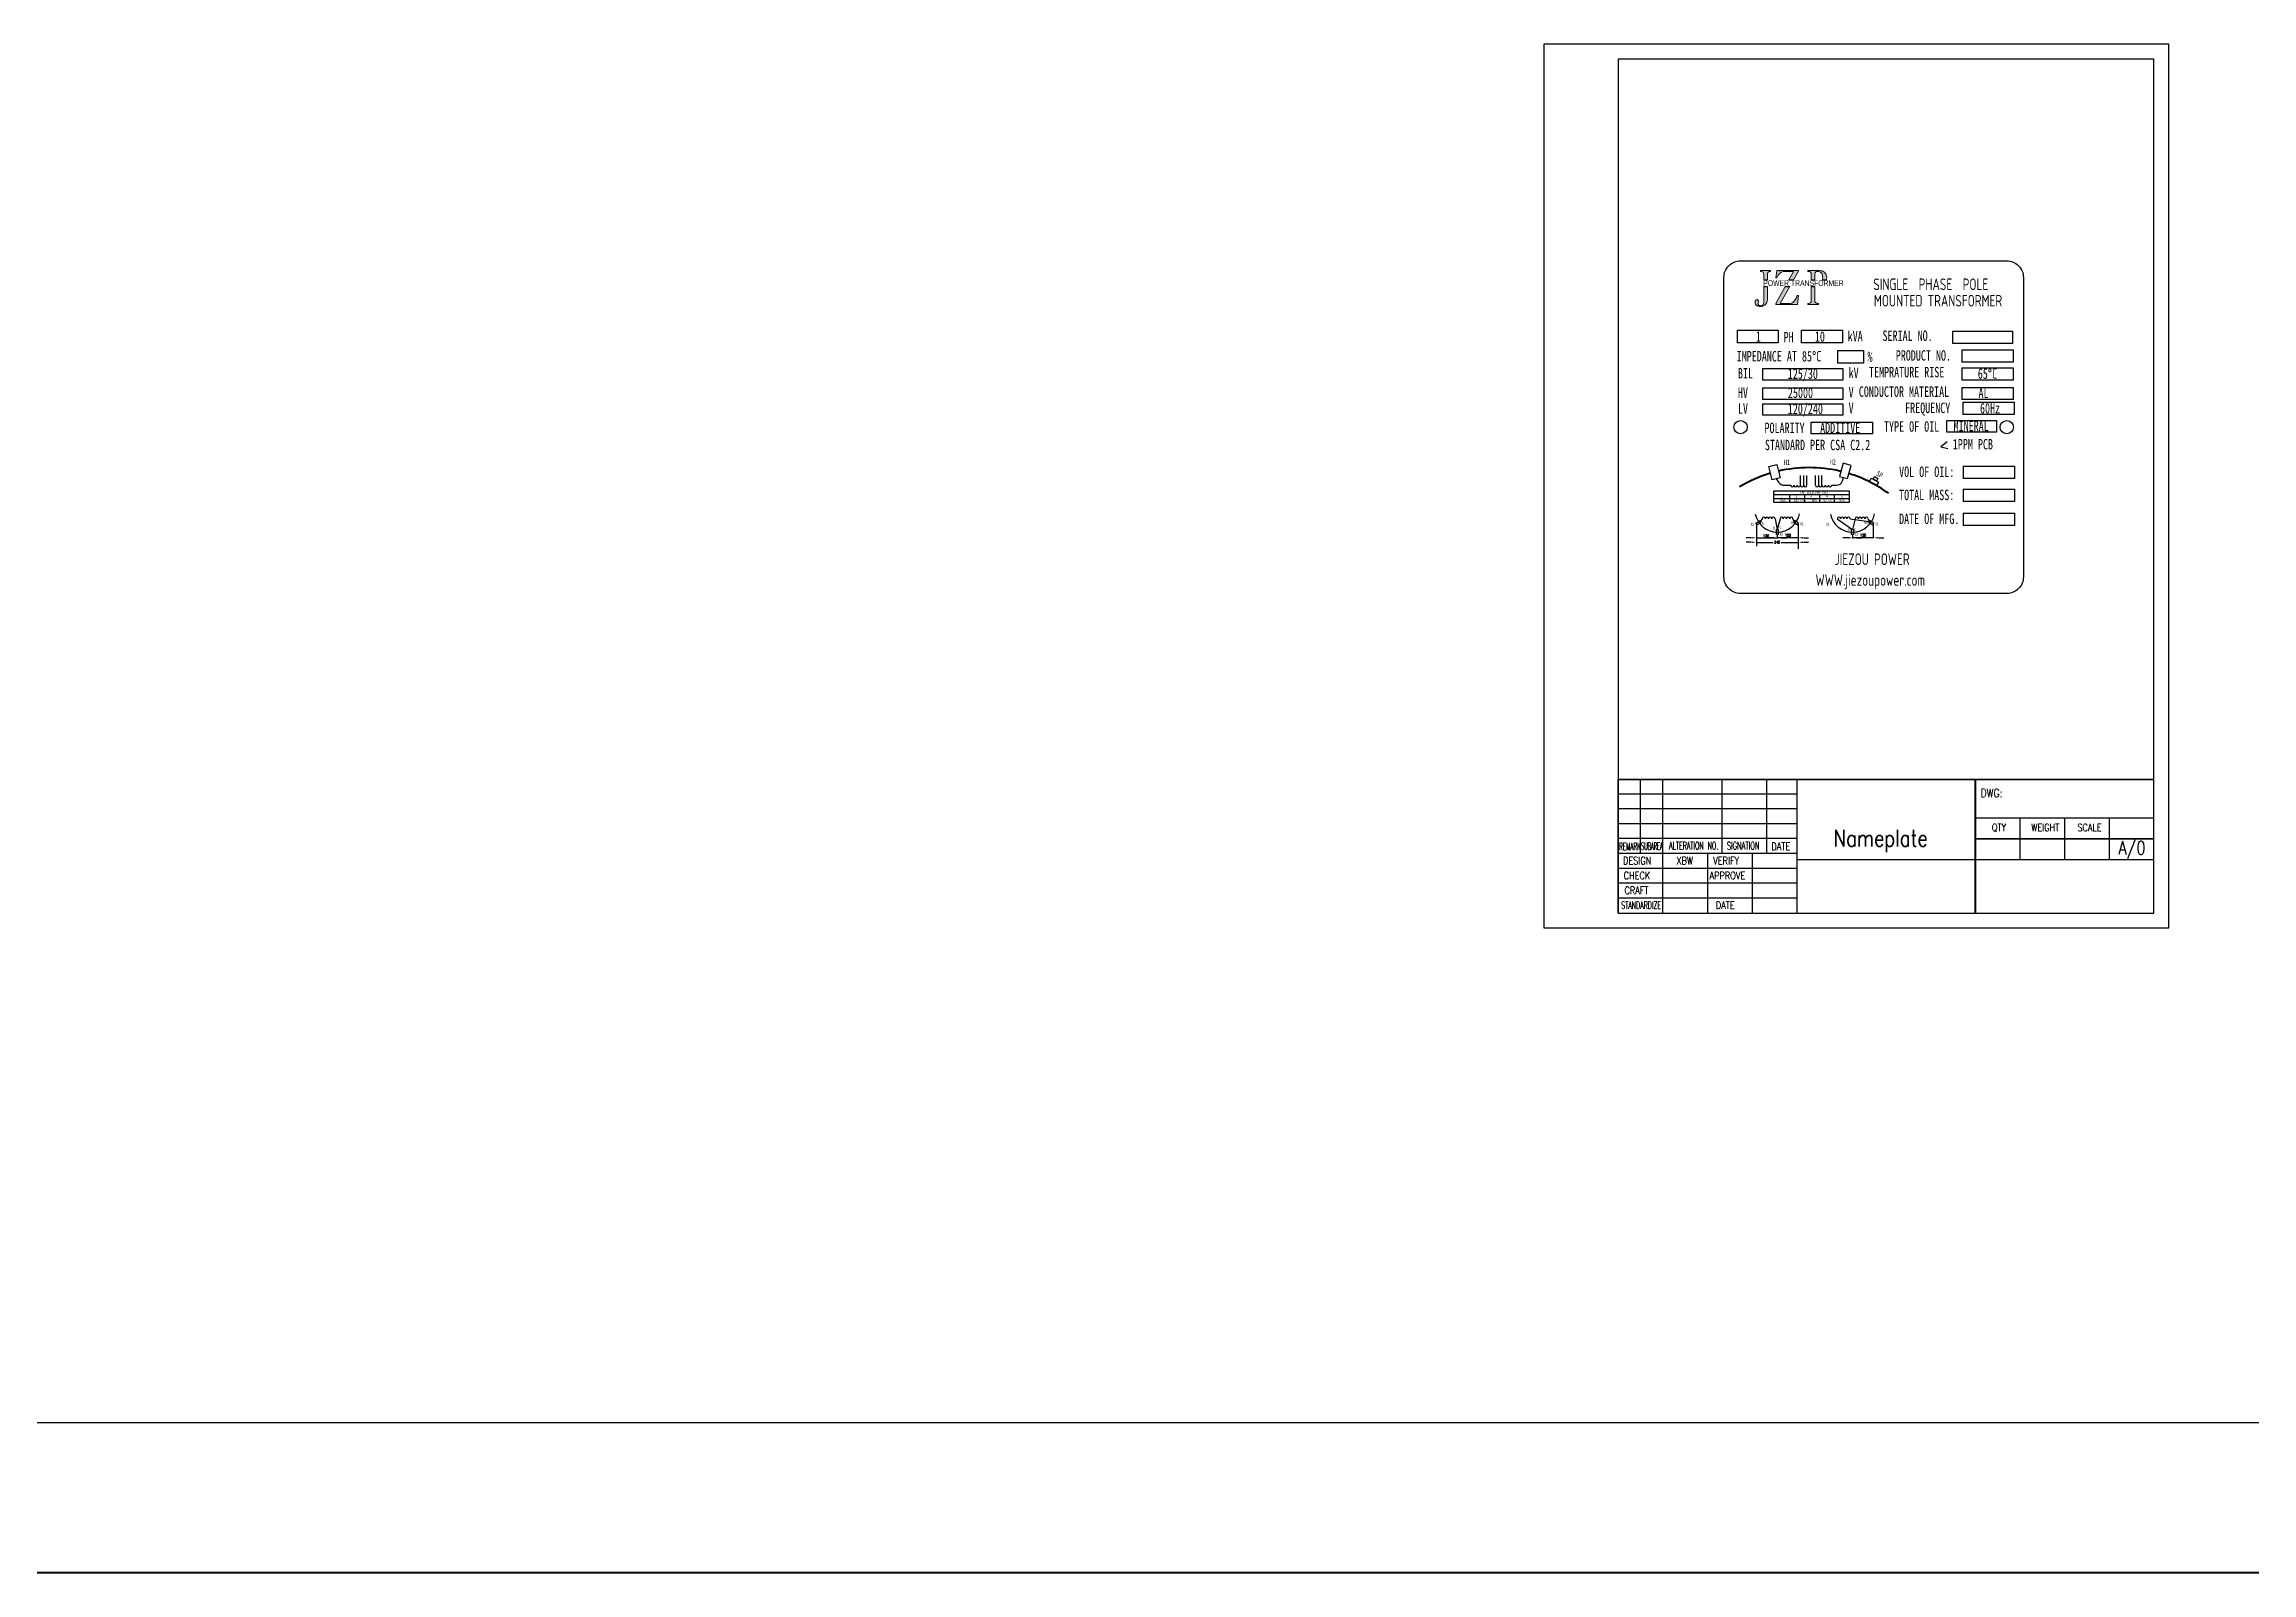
# Model space of a CAD drawing. Header units: millimetres. Extents: x 110990 to 114779, y -20151 to -17057.
# Drawn here: x 112944 to 113608, y -17516 to -17057 of the extents above; entities that cross this region are included whole.
import ezdxf

# ---------------------------------------------------------------- set-up
doc = ezdxf.new("R2010")
doc.units = ezdxf.units.MM
doc.header["$LTSCALE"] = 3
doc.layers.add('INTE_THICK', color=7, linetype='Continuous')
for name, color, linetype, lineweight in [('标注、文本', 3, 'Continuous', 25), ('粗实线', 4, 'Continuous', 53), ('粗实线层', 7, 'Continuous', 50)]:
    doc.layers.add(name, color=color, linetype=linetype, lineweight=lineweight)
doc.styles.add('PC_TEXTSTYLE', font='ISOCP.SHX', dxfattribs={"width": 0.707, "bigfont": 'GBCBIG.SHX'})
doc.styles.get("Standard").update_dxf_attribs({"font": 'txt', "bigfont": 'gbcbig.shx'})
doc.styles.add('TEXTSTYLE_3', font='txt', dxfattribs={"width": 0.8, "bigfont": 'hztxt.shx'})
doc.styles.add('TEXTSTYLE_4', font='txt', dxfattribs={"width": 0.65, "bigfont": 'hztxt.shx'})
doc.styles.add('TEXTSTYLE_5', font='txt', dxfattribs={"width": 0.45, "bigfont": 'hztxt.shx'})
doc.styles.add('TEXTSTYLE_7', font='txt', dxfattribs={"width": 0.75, "bigfont": 'hztxt.shx'})
doc.styles.add('TH_GBDIM', font='romans.shx', dxfattribs={"width": 0.8, "bigfont": 'gbcbig.shx'})

msp = doc.modelspace()

# ---------------------------------------------------------------- hatches: boundary and pattern name
at = {"layer": '标注、文本'}
h = msp.add_hatch(color=256, dxfattribs=at)
h.dxf.hatch_style = 1
h.paths.add_polyline_path([(113462.23, -17129.76), (113461.1, -17129.76), (113461.1, -17134.47), (113461.07, -17134.89), (113460.98, -17135.18, -0.564853), (113459.33, -17134.91), (113459.42, -17134.61), (113459.49, -17134.37), (113459.49, -17134.04), (113459.45, -17133.91), (113459.24, -17133.72), (113459.15, -17133.69), (113458.87, -17133.78), (113458.77, -17133.85), (113458.58, -17134.15), (113458.54, -17134.26), (113458.5, -17134.59), (113458.57, -17134.92), (113458.66, -17135.11), (113458.86, -17135.32, 0.201196), (113460.96, -17135.57), (113461.23, -17135.47), (113461.48, -17135.31), (113461.69, -17135.12), (113461.88, -17134.86), (113462.04, -17134.54), (113462.07, -17134.44), (113462.16, -17134.11), (113462.21, -17133.75), (113462.23, -17133.36)])
h.paths.add_polyline_path([(113462.32, -17125.57), (113462.35, -17125.5), (113462.57, -17125.29), (113462.77, -17125.25), (113463.12, -17125.22), (113463.12, -17124.91), (113460.16, -17124.91), (113460.16, -17125.22), (113460.41, -17125.25), (113460.66, -17125.29), (113460.67, -17125.29), (113460.94, -17125.45), (113461.06, -17125.78), (113461.09, -17126.05), (113461.1, -17126.47), (113461.1, -17127.76), (113462.23, -17127.76), (113462.23, -17126.31), (113462.23, -17126.28), (113462.25, -17125.86)])
h.paths.add_polyline_path([(113471.52, -17125.13), (113471.52, -17124.91), (113465.02, -17124.91), (113464.71, -17127.12), (113465.02, -17127.12), (113465.03, -17127.1), (113465.16, -17126.84), (113465.35, -17126.45), (113465.35, -17126.45), (113465.52, -17126.2), (113465.76, -17125.92), (113465.9, -17125.78), (113466.15, -17125.59), (113466.43, -17125.42), (113466.69, -17125.32), (113466.98, -17125.25), (113467.27, -17125.22), (113470.1, -17125.22), (113468.68, -17127.76), (113470.05, -17127.76)])
h.paths.add_polyline_path([(113468.92, -17129.76), (113467.57, -17129.76), (113464.73, -17134.85), (113464.73, -17135.16), (113471.21, -17135.16), (113471.57, -17132.41), (113471.21, -17132.41), (113471.1, -17132.73), (113470.95, -17133.08), (113470.92, -17133.15), (113470.76, -17133.47), (113470.59, -17133.75), (113470.39, -17134.03), (113470.19, -17134.27), (113470, -17134.46), (113469.74, -17134.65), (113469.51, -17134.76), (113469.37, -17134.79), (113469.09, -17134.83), (113468.76, -17134.85), (113466.08, -17134.85)])
h.paths.add_polyline_path([(113476.73, -17125.36), (113476.94, -17125.26), (113477.28, -17125.22), (113477.57, -17125.23), (113477.83, -17125.28), (113478.02, -17125.36), (113478.28, -17125.55), (113478.47, -17125.76), (113478.63, -17126.03), (113478.74, -17126.34), (113478.81, -17126.69), (113478.83, -17127.09), (113478.83, -17127.14), (113478.81, -17127.54), (113478.76, -17127.76), (113479.95, -17127.76), (113480.02, -17127.45), (113480.04, -17127.07), (113480.04, -17126.96), (113479.99, -17126.6), (113479.89, -17126.26), (113479.86, -17126.18), (113479.69, -17125.88), (113479.49, -17125.61), (113479.45, -17125.57), (113479.21, -17125.36), (113478.95, -17125.19), (113478.69, -17125.07), (113478.42, -17125), (113478.25, -17124.99), (113477.88, -17124.94), (113477.6, -17124.92), (113477.43, -17124.91), (113474.34, -17124.91), (113474.34, -17125.22), (113474.53, -17125.23), (113474.84, -17125.27), (113475.06, -17125.35), (113475.18, -17125.44), (113475.32, -17125.73), (113475.33, -17125.82), (113475.35, -17126.15), (113475.36, -17126.6), (113475.36, -17127.76), (113476.48, -17127.76), (113476.48, -17126.56), (113476.48, -17126.47), (113476.49, -17126.06), (113476.52, -17125.76), (113476.55, -17125.62)])
h.paths.add_polyline_path([(113476.48, -17129.76), (113475.36, -17129.76), (113475.36, -17133.85), (113475.35, -17133.99), (113475.32, -17134.33), (113475.18, -17134.63), (113475.16, -17134.64), (113474.89, -17134.78), (113474.68, -17134.81), (113474.34, -17134.83), (113474.34, -17135.14), (113477.61, -17135.14), (113477.61, -17134.83), (113477.45, -17134.82), (113477.15, -17134.8), (113477.03, -17134.78), (113476.76, -17134.69), (113476.56, -17134.44), (113476.51, -17134.31), (113476.48, -17133.92)])

# ---------------------------------------------------------------- linework, layer by layer
at = {"color": 7, "linetype": 'Continuous'}
for p, q in [((113417.33, -17277.9), (113578.36, -17277.9)), ((113417.34, -17277.83), (113578.36, -17277.83)), ((113417.34, -17318.09), (113417.34, -17277.83)), ((113424.04, -17300.2), (113424.04, -17277.83)), ((113430.75, -17318.09), (113430.75, -17277.83)), ((113448.65, -17300.2), (113448.65, -17277.83)), ((113462.07, -17300.2), (113462.07, -17277.83)), ((113471.01, -17277.83), (113471.01, -17318.09)), ((113471.03, -17277.86), (113471.03, -17318.12)), ((113471.03, -17277.86), (113578.38, -17277.86)), ((113524.69, -17318.09), (113524.69, -17277.83)), ((113524.71, -17277.86), (113524.71, -17318.12)), ((113471.01, -17282.31), (113417.34, -17282.31)), ((113471.01, -17286.78), (113417.34, -17286.78)), ((113524.69, -17289.46), (113578.36, -17289.46)), ((113524.71, -17289.49), (113578.38, -17289.49)), ((113538.11, -17289.46), (113538.11, -17301.99)), ((113538.12, -17289.49), (113538.12, -17302.01)), ((113551.52, -17289.46), (113551.52, -17301.99)), ((113551.54, -17289.49), (113551.54, -17302.01)), ((113564.94, -17289.46), (113564.94, -17301.99)), ((113564.96, -17289.49), (113564.96, -17302.01)), ((113471.01, -17291.25), (113417.34, -17291.25)), ((113471.01, -17295.72), (113417.34, -17295.72)), ((113524.69, -17295.72), (113578.36, -17295.72)), ((113524.71, -17295.75), (113578.38, -17295.75)), ((113471.01, -17300.2), (113417.34, -17300.2)), ((113444.17, -17300.2), (113444.17, -17318.09)), ((113457.59, -17300.2), (113457.59, -17318.09)), ((113471.01, -17301.99), (113578.36, -17301.99)), ((113471.03, -17302.01), (113578.38, -17302.01)), ((113471.01, -17304.67), (113417.34, -17304.67)), ((113471.01, -17309.14), (113417.34, -17309.14)), ((113471.01, -17313.62), (113417.34, -17313.62))]:
    msp.add_line(p, q, dxfattribs=at)
at = {"layer": 'INTE_THICK'}
for p, q in [((113578.36, -17061.35), (113417.34, -17061.35)), ((113417.34, -17061.35), (113417.34, -17318.09)), ((113578.36, -17318.09), (113578.36, -17061.35)), ((113417.34, -17318.09), (113578.36, -17318.09))]:
    msp.add_line(p, q, dxfattribs=at)
at = {"layer": '标注、文本', "color": 3, "lineweight": 0}
for p, q in [((113463.12, -17124.91), (113460.16, -17124.91)), ((113460.16, -17124.91), (113460.16, -17125.22)), ((113460.16, -17125.22), (113460.41, -17125.25)), ((113460.41, -17125.25), (113460.66, -17125.29)), ((113460.66, -17125.29), (113460.67, -17125.29)), ((113460.67, -17125.29), (113460.93, -17125.44)), ((113462.35, -17125.5), (113462.57, -17125.29)), ((113462.57, -17125.29), (113462.77, -17125.25)), ((113462.77, -17125.25), (113463.12, -17125.22)), ((113463.12, -17125.22), (113463.12, -17124.91)), ((113465.02, -17124.91), (113464.71, -17127.12)), ((113471.52, -17124.91), (113465.02, -17124.91)), ((113465.9, -17125.22), (113465.89, -17125.23)), ((113466.43, -17125.42), (113466.69, -17125.32)), ((113466.69, -17125.32), (113466.98, -17125.25)), ((113466.98, -17125.25), (113467.27, -17125.22)), ((113467.27, -17125.22), (113468.71, -17125.22)), ((113467.27, -17125.22), (113470.1, -17125.22)), ((113470.1, -17125.22), (113468.68, -17127.76)), ((113470.05, -17127.76), (113471.52, -17125.13)), ((113471.52, -17125.13), (113471.52, -17124.91)), ((113477.43, -17124.91), (113474.34, -17124.91)), ((113474.34, -17124.91), (113474.34, -17125.22)), ((113474.34, -17125.22), (113474.53, -17125.23)), ((113474.53, -17125.23), (113474.84, -17125.27)), ((113474.84, -17125.27), (113475.06, -17125.35)), ((113476.73, -17125.36), (113476.94, -17125.26)), ((113476.94, -17125.26), (113477.28, -17125.22)), ((113477.28, -17125.22), (113477.57, -17125.23)), ((113477.6, -17124.92), (113477.43, -17124.91)), ((113477.57, -17125.23), (113477.83, -17125.28)), ((113477.88, -17124.94), (113477.6, -17124.92)), ((113477.83, -17125.28), (113478.02, -17125.36)), ((113478.25, -17124.99), (113477.88, -17124.94)), ((113478.42, -17125), (113478.25, -17124.99)), ((113478.69, -17125.07), (113478.42, -17125)), ((113478.95, -17125.19), (113478.69, -17125.07)), ((113479.21, -17125.36), (113478.95, -17125.19)), ((113460.93, -17125.44), (113460.94, -17125.45)), ((113460.94, -17125.45), (113461.06, -17125.78)), ((113461.06, -17125.78), (113461.09, -17126.05)), ((113461.09, -17126.05), (113461.1, -17126.47)), ((113461.1, -17126.47), (113461.1, -17127.76)), ((113461.1, -17129.76), (113461.1, -17134.47)), ((113462.23, -17126.28), (113462.25, -17125.86)), ((113462.23, -17126.31), (113462.23, -17126.28)), ((113462.23, -17127.76), (113462.23, -17126.31)), ((113462.23, -17133.36), (113462.23, -17129.76)), ((113462.25, -17125.86), (113462.32, -17125.57)), ((113462.32, -17125.57), (113462.35, -17125.5)), ((113464.71, -17127.12), (113465.02, -17127.12)), ((113467.57, -17129.76), (113464.73, -17134.85)), ((113465.02, -17127.12), (113465.03, -17127.1)), ((113465.03, -17127.1), (113465.16, -17126.84)), ((113465.16, -17126.84), (113465.35, -17126.45)), ((113465.35, -17126.45), (113465.52, -17126.2)), ((113465.35, -17126.45), (113465.35, -17126.45)), ((113465.52, -17126.2), (113465.76, -17125.92)), ((113465.76, -17125.92), (113465.9, -17125.78)), ((113465.9, -17125.78), (113466.15, -17125.59)), ((113466.08, -17134.85), (113468.92, -17129.76)), ((113466.15, -17125.59), (113466.43, -17125.42)), ((113475.06, -17125.35), (113475.18, -17125.44)), ((113475.18, -17125.44), (113475.32, -17125.73)), ((113475.32, -17125.73), (113475.33, -17125.82)), ((113475.33, -17125.82), (113475.35, -17126.15)), ((113475.35, -17126.15), (113475.36, -17126.6)), ((113475.36, -17126.6), (113475.36, -17127.76)), ((113475.36, -17129.76), (113475.36, -17133.85)), ((113476.48, -17126.47), (113476.49, -17126.06)), ((113476.48, -17126.56), (113476.48, -17126.47)), ((113476.48, -17127.76), (113476.48, -17126.56)), ((113476.48, -17133.92), (113476.48, -17129.76)), ((113476.49, -17126.06), (113476.52, -17125.76)), ((113476.52, -17125.76), (113476.55, -17125.62)), ((113476.55, -17125.62), (113476.73, -17125.36)), ((113478.02, -17125.36), (113478.28, -17125.55)), ((113478.28, -17125.55), (113478.47, -17125.76)), ((113478.47, -17125.76), (113478.63, -17126.03)), ((113478.63, -17126.03), (113478.74, -17126.34)), ((113478.74, -17126.34), (113478.81, -17126.69)), ((113478.81, -17127.54), (113478.76, -17127.76)), ((113478.81, -17126.69), (113478.83, -17127.09)), ((113478.83, -17127.14), (113478.81, -17127.54)), ((113478.83, -17127.09), (113478.83, -17127.14)), ((113479.45, -17125.57), (113479.21, -17125.36)), ((113479.49, -17125.61), (113479.45, -17125.57)), ((113479.69, -17125.88), (113479.49, -17125.61)), ((113479.86, -17126.18), (113479.69, -17125.88)), ((113479.89, -17126.26), (113479.86, -17126.18)), ((113479.99, -17126.6), (113479.89, -17126.26)), ((113479.95, -17127.76), (113480.02, -17127.45)), ((113480.04, -17126.96), (113479.99, -17126.6)), ((113480.02, -17127.45), (113480.04, -17127.07)), ((113480.04, -17127.07), (113480.04, -17126.96)), ((113458.54, -17134.26), (113458.5, -17134.59)), ((113458.5, -17134.59), (113458.57, -17134.92)), ((113458.58, -17134.15), (113458.54, -17134.26)), ((113458.57, -17134.92), (113458.66, -17135.11)), ((113458.77, -17133.85), (113458.58, -17134.15)), ((113458.66, -17135.11), (113458.86, -17135.32)), ((113458.87, -17133.78), (113458.77, -17133.85)), ((113459.15, -17133.69), (113458.87, -17133.78)), ((113459.24, -17133.72), (113459.15, -17133.69)), ((113459.45, -17133.91), (113459.24, -17133.72)), ((113459.33, -17134.91), (113459.42, -17134.61)), ((113459.42, -17134.61), (113459.49, -17134.37)), ((113459.49, -17134.04), (113459.45, -17133.91)), ((113459.49, -17134.37), (113459.49, -17134.04)), ((113460.96, -17135.57), (113461.23, -17135.47)), ((113461.07, -17134.89), (113460.98, -17135.18)), ((113461.1, -17134.47), (113461.07, -17134.89)), ((113461.23, -17135.47), (113461.48, -17135.31)), ((113461.48, -17135.31), (113461.69, -17135.12)), ((113461.69, -17135.12), (113461.88, -17134.86)), ((113461.88, -17134.86), (113462.04, -17134.54)), ((113462.04, -17134.54), (113462.07, -17134.44)), ((113462.07, -17134.44), (113462.16, -17134.11)), ((113462.16, -17134.11), (113462.21, -17133.75)), ((113462.21, -17133.75), (113462.23, -17133.36)), ((113464.73, -17135.16), (113471.21, -17135.16)), ((113468.76, -17134.85), (113466.08, -17134.85)), ((113469.09, -17134.83), (113468.76, -17134.85)), ((113469.37, -17134.79), (113469.09, -17134.83)), ((113469.51, -17134.76), (113469.37, -17134.79)), ((113469.74, -17134.65), (113469.51, -17134.76)), ((113470, -17134.46), (113469.74, -17134.65)), ((113470.19, -17134.27), (113470, -17134.46)), ((113470.39, -17134.03), (113470.19, -17134.27)), ((113470.59, -17133.75), (113470.39, -17134.03)), ((113470.76, -17133.47), (113470.59, -17133.75)), ((113470.92, -17133.15), (113470.76, -17133.47)), ((113470.95, -17133.08), (113470.92, -17133.15)), ((113471.1, -17132.73), (113470.95, -17133.08)), ((113471.21, -17132.42), (113471.1, -17132.73)), ((113471.57, -17132.41), (113471.21, -17132.41)), ((113471.21, -17132.41), (113471.21, -17132.42)), ((113471.21, -17135.16), (113471.57, -17132.41)), ((113474.68, -17134.81), (113474.34, -17134.83)), ((113474.34, -17134.83), (113474.34, -17135.14)), ((113474.34, -17135.14), (113477.61, -17135.14)), ((113474.89, -17134.78), (113474.68, -17134.81)), ((113475.16, -17134.64), (113474.89, -17134.78)), ((113475.18, -17134.63), (113475.16, -17134.64)), ((113475.32, -17134.33), (113475.18, -17134.63)), ((113475.35, -17133.99), (113475.32, -17134.33)), ((113475.36, -17133.85), (113475.35, -17133.99)), ((113476.51, -17134.31), (113476.48, -17133.92)), ((113476.56, -17134.44), (113476.51, -17134.31)), ((113476.75, -17134.69), (113476.56, -17134.44)), ((113476.77, -17134.69), (113476.75, -17134.69)), ((113477.03, -17134.78), (113476.77, -17134.69)), ((113477.15, -17134.8), (113477.03, -17134.78)), ((113477.45, -17134.82), (113477.15, -17134.8)), ((113477.61, -17134.83), (113477.45, -17134.82)), ((113477.61, -17135.14), (113477.61, -17134.83))]:
    msp.add_line(p, q, dxfattribs=at)
at = {"layer": '标注、文本'}
for p, q in [((113461.1, -17127.76), (113462.23, -17127.76)), ((113461.1, -17129.76), (113462.23, -17129.76)), ((113467.57, -17129.76), (113468.92, -17129.76)), ((113468.68, -17127.76), (113470.05, -17127.76)), ((113475.36, -17127.76), (113476.48, -17127.76)), ((113475.36, -17129.76), (113476.48, -17129.76)), ((113478.76, -17127.76), (113479.95, -17127.76)), ((113464.73, -17134.85), (113464.73, -17135.16)), ((113491.08, -17148.96), (113491.08, -17152.83)), ((113520.67, -17148.76), (113520.67, -17152.44)), ((113520.66, -17154.19), (113520.66, -17157.87)), ((113520.66, -17160.06), (113520.66, -17163.74)), ((113520.96, -17164.54), (113520.96, -17168.22)), ((113475.41, -17170.56), (113493.81, -17170.56)), ((113475.41, -17174.03), (113475.41, -17170.56)), ((113493.81, -17170.56), (113493.81, -17174.03)), ((113516.11, -17170.01), (113531.02, -17170.01)), ((113516.11, -17173.49), (113516.11, -17170.01)), ((113531.02, -17170.01), (113531.02, -17173.49)), ((113493.81, -17174.03), (113475.41, -17174.03)), ((113516.27, -17176.45), (113514.31, -17177.9)), ((113514.31, -17177.9), (113516.48, -17178.41)), ((113531.02, -17173.49), (113516.11, -17173.49)), ((113521.01, -17183.75), (113521.01, -17187.43)), ((113464.88, -17187.53), (113465.58, -17188.59)), ((113467.25, -17189.48), (113469.22, -17189.48)), ((113472.14, -17189.48), (113472.14, -17186.51)), ((113473.12, -17189.48), (113473.12, -17186.51)), ((113474.09, -17189.48), (113474.09, -17186.51)), ((113476.66, -17189.48), (113476.66, -17186.51)), ((113477.63, -17189.48), (113477.63, -17186.51)), ((113478.61, -17189.48), (113478.61, -17186.51)), ((113481.53, -17189.48), (113482.95, -17189.48)), ((113484.81, -17188.2), (113485.11, -17187.16)), ((113521.01, -17190.71), (113521.01, -17194.39)), ((113464.12, -17192.3), (113486.8, -17192.3)), ((113464.12, -17193.46), (113486.8, -17193.46)), ((113468.87, -17192.3), (113468.87, -17194.69)), ((113473.35, -17192.3), (113473.35, -17194.69)), ((113477.84, -17192.3), (113477.84, -17194.69)), ((113482.32, -17192.3), (113482.32, -17194.69)), ((113521.01, -17197.89), (113521.01, -17201.57)), ((113458.94, -17201.16), (113458.94, -17207.84)), ((113460.63, -17199.55), (113460.18, -17200.33)), ((113464.52, -17199.55), (113465.19, -17202.76)), ((113466, -17199.55), (113465.19, -17202.76)), ((113465.19, -17204.26), (113465.19, -17205.48)), ((113469.89, -17199.55), (113470.19, -17200.33)), ((113471.43, -17201.16), (113471.43, -17208.56)), ((113487.11, -17199.55), (113492.71, -17200.43)), ((113488.59, -17199.55), (113487.78, -17202.76)), ((113487.78, -17204.26), (113487.78, -17205.48)), ((113487.78, -17204.26), (113487.78, -17205.31)), ((113492.48, -17199.55), (113492.78, -17200.33)), ((113494.02, -17201.16), (113494.02, -17205.29)), ((114778.79, -17471.35), (110989.75, -17471.35))]:
    msp.add_line(p, q, dxfattribs=at)
at = {"layer": '标注、文本', "color": 3}
for p, q in [((113457.3, -17205.29), (113455.8, -17205.29)), ((113457.3, -17206.63), (113455.8, -17206.63)), ((113458.8, -17205.29), (113465.04, -17205.29)), ((113466.4, -17205.29), (113468.04, -17205.29)), ((113473.08, -17205.29), (113474.58, -17205.29)), ((113473.08, -17206.63), (113474.58, -17206.63)), ((113486.57, -17205.29), (113484.92, -17205.29)), ((113494.17, -17205.29), (113487.92, -17205.29)), ((113488.99, -17205.29), (113490.63, -17205.29)), ((113495.67, -17205.29), (113497.17, -17205.29))]:
    msp.add_line(p, q, dxfattribs=at)
at = {"layer": '标注、文本'}
msp.add_lwpolyline([(113454.15, -17122.03), (113534.15, -17122.03, -0.414214), (113539.15, -17127.03), (113539.15, -17217.03, -0.414214), (113534.15, -17222.03), (113454.15, -17222.03, -0.414214), (113449.15, -17217.03), (113449.15, -17127.03, -0.414214)], format="xyb", close=True, dxfattribs=at)
for points in [[(113453.2, -17142.83), (113465.48, -17142.83), (113465.48, -17146.7), (113453.2, -17146.7)], [(113472.46, -17142.83), (113484.74, -17142.83), (113484.74, -17146.7), (113472.46, -17146.7)], [(113517.96, -17143.18), (113535.87, -17143.18), (113535.87, -17146.86), (113517.96, -17146.86)], [(113460.79, -17154.41), (113484.86, -17154.41), (113484.86, -17157.88), (113460.79, -17157.88)], [(113460.79, -17160.25), (113484.86, -17160.25), (113484.86, -17163.72), (113460.79, -17163.72)], [(113460.79, -17164.98), (113484.86, -17164.98), (113484.86, -17168.45), (113460.79, -17168.45)], [(113462.64, -17183.87), (113465.02, -17183.24), (113466.07, -17187.22), (113463.69, -17187.85)], [(113487.34, -17183.5), (113484.96, -17182.87), (113483.91, -17186.85), (113486.29, -17187.47)], [(113464.12, -17191.13), (113486.8, -17191.13), (113486.8, -17194.69), (113464.12, -17194.69)], [(113493.44, -17187.37), (113495.6, -17188.55), (113495.04, -17189.59), (113492.87, -17188.41)], [(113494.36, -17186.9), (113495.4, -17187.46), (113494.99, -17188.21), (113493.95, -17187.65)], [(113460.02, -17200.09), (113460.35, -17200.57), (113459.11, -17201.4), (113458.78, -17200.92)], [(113464.9, -17202.76), (113465.48, -17202.76), (113465.48, -17204.26), (113464.9, -17204.26)], [(113470.36, -17200.09), (113470.03, -17200.57), (113471.27, -17201.4), (113471.6, -17200.92)], [(113487.49, -17202.76), (113488.07, -17202.76), (113488.07, -17204.26), (113487.49, -17204.26)], [(113492.94, -17200.09), (113492.62, -17200.57), (113493.86, -17201.4), (113494.18, -17200.92)]]:
    msp.add_lwpolyline(points, close=True, dxfattribs=at)
for points in [[(113491.08, -17152.83), (113483.43, -17152.83), (113483.43, -17148.96), (113491.08, -17148.96)], [(113520.67, -17148.76), (113536.12, -17148.76), (113536.12, -17152.44), (113520.67, -17152.44)], [(113520.66, -17154.19), (113536.11, -17154.19), (113536.11, -17157.87), (113520.66, -17157.87)], [(113520.66, -17160.06), (113536.11, -17160.06), (113536.11, -17163.74), (113520.66, -17163.74)], [(113520.96, -17164.54), (113536.41, -17164.54), (113536.41, -17168.22), (113520.96, -17168.22)], [(113521.01, -17183.75), (113536.46, -17183.75), (113536.46, -17187.43), (113521.01, -17187.43)], [(113521.01, -17190.71), (113536.46, -17190.71), (113536.46, -17194.39), (113521.01, -17194.39)], [(113521.01, -17197.89), (113536.46, -17197.89), (113536.46, -17201.57), (113521.01, -17201.57)]]:
    msp.add_lwpolyline(points, dxfattribs=at)
for centre in [(113454.15, -17172.03), (113534.15, -17172.03)]:
    msp.add_circle(centre, 2, dxfattribs=at)
for centre, radius, start, end in [((113460.2, -17132.94), 2.73, 240.63938, 286.14253), ((113460.24, -17134.55), 0.976, 201.48435, 319.32465), ((113467.25, -17187.48), 2, 213.55601, 270), ((113469.71, -17189.48), 0.485, 180, 0), ((113470.68, -17189.48), 0.485, 180, 0), ((113471.66, -17189.48), 0.485, 180, 0), ((113472.63, -17189.48), 0.485, 180, 0), ((113473.6, -17189.48), 0.485, 180, 0), ((113477.15, -17189.48), 0.485, 180, 0), ((113478.12, -17189.48), 0.485, 180, 0), ((113479.09, -17189.48), 0.485, 180, 0), ((113480.07, -17189.48), 0.485, 180, 0), ((113481.04, -17189.48), 0.485, 180, 0), ((113482.95, -17187.48), 2, 270, 339.0548), ((113465.2, -17196.78), 6.79, 191.61474, 348.65109), ((113487.79, -17196.78), 6.79, 191.61474, 348.65109), ((113461.11, -17199.55), 0.485, 360, 180), ((113462.09, -17199.55), 0.485, 360, 180), ((113463.06, -17199.55), 0.485, 360, 180), ((113464.03, -17199.55), 0.485, 360, 180), ((113466.49, -17199.55), 0.485, 360, 180), ((113467.46, -17199.55), 0.485, 360, 180), ((113468.43, -17199.55), 0.485, 360, 180), ((113469.41, -17199.55), 0.485, 360, 180), ((113483.7, -17199.55), 0.485, 360, 180), ((113484.67, -17199.55), 0.485, 360, 180), ((113485.65, -17199.55), 0.485, 360, 180), ((113486.62, -17199.55), 0.485, 360, 180), ((113489.07, -17199.55), 0.485, 360, 180), ((113490.05, -17199.55), 0.485, 360, 180), ((113491.02, -17199.55), 0.485, 360, 180), ((113492, -17199.55), 0.485, 360, 180)]:
    msp.add_arc(centre, radius, start, end, dxfattribs=at)
at = {"layer": '标注、文本', "color": 3}
for points in [[(113457.44, -17205.06), (113457.44, -17205.51), (113458.81, -17205.29)], [(113472.93, -17205.06), (113472.93, -17205.51), (113471.56, -17205.29)], [(113488.99, -17205.06), (113488.99, -17205.51), (113487.62, -17205.29)], [(113495.52, -17205.06), (113495.52, -17205.51), (113494.15, -17205.29)]]:
    msp.add_solid(points, dxfattribs=at)
at = {"layer": '粗实线'}
msp.add_line((114733.68, -17516.46), (111215.29, -17516.46), dxfattribs=at)
at = {"layer": '粗实线', "ltscale": 2}
for start, end in [(76.91188, 103.08812), (106.55111, 120.99031), (76.44324, 76.91188), (54.11891, 72.98013)]:
    msp.add_arc((113474.77, -17224.9), 40.71, start, end, dxfattribs=at)
at = {"layer": '粗实线层', "color": 1, "lineweight": -3}
for p, q in [((113582.83, -17056.88), (113394.97, -17056.88)), ((113394.97, -17056.88), (113394.97, -17322.56)), ((113582.83, -17322.56), (113582.83, -17056.88)), ((113394.97, -17322.56), (113582.83, -17322.56))]:
    msp.add_line(p, q, dxfattribs=at)

# ---------------------------------------------------------------- texts
at = {"color": 7}
for s, height, style, width, p in [('DWG:', 2.5, 'TEXTSTYLE_7', 0.8, (113526.32, -17283.28)), ('REMARK', 2.236, 'TEXTSTYLE_5', 0.45, (113417.64, -17299.2)), ('SUBAREA', 2.236, 'TEXTSTYLE_5', 0.4, (113424.26, -17299.08)), ('ALTERATION NO.', 2.2365, 'TEXTSTYLE_3', 0.5, (113432.67, -17298.96)), ('SIGNATION', 2.236, 'TEXTSTYLE_4', 0.65, (113450.04, -17298.97)), ('Nameplate', 5, 'TEXTSTYLE_7', 0.8, (113482.1, -17298.11)), ('STANDARDIZE', 2.2365, 'TEXTSTYLE_3', 0.5, (113418.3, -17316.87))]:
    msp.add_text(s, height=height, dxfattribs=dict(at, style=style, width=width)).set_placement(p)
at = {"color": 7, "width": 0.8}
for s, height, p in [('DATE', 2.236, (113463.41, -17299.17)), ('QTY', 2.236, (113529.67, -17293.49)), ('WEIGHT', 2.236, (113541.51, -17293.49)), ('SCALE', 2.236, (113555.37, -17293.49)), ('A/0', 4, (113567.66, -17300.46)), ('DESIGN', 2.236, (113418.81, -17303.46)), ('XBW', 2.236, (113434.87, -17303.46)), ('VERIFY', 2.236, (113445.92, -17303.46)), ('CHECK', 2.236, (113419.02, -17307.93)), ('CRAFT', 2.236, (113419.26, -17312.4)), ('APPROVE', 2.236, (113444.81, -17307.93)), ('DATE', 2.236, (113446.69, -17316.87))]:
    msp.add_text(s, height=height, dxfattribs=at).set_placement(p)
at = {"layer": '标注、文本', "attachment_point": 1, "style": 'PC_TEXTSTYLE'}
for s, width, gutter_width, insert, char_height in [('{\\fJavanese Text|b0|i0|c0|p2;POWER TRANSFORMER}', 20.0156, 8.68, (113460.96, -17127.84), 1.736), ('{\\fISOCPEUR|b0|i0|c134|p34;SINGLE  PHASE  POLE}', 48.5551, 8.68, (113494.03, -17127.32), 3.485), ('{\\fISOCPEUR|b0|i0|c0|p34;MOUNTED TRANSFORMER}', 48.5551, 8.68, (113494.22, -17132.26), 3.485), ('{\\fFangSong|b0|i0|c134|p49;1}', 5.0533, 7.14, (113458.77, -17143.18), 3.1365), ('{\\fFangSong|b0|i0|c0|p49;PH}', 43.6996, 7.81, (113467.07, -17143.38), 3.1365), ('{\\fFangSong|b0|i0|c134|p49;10}', 5.0533, 7.14, (113476.48, -17143.22), 3.1365), ('{\\fFangSong|b0|i0|c0|p49;kVA}', 48.5551, 8.68, (113486.34, -17143.12), 3.1365), ('{\\fFangSong|b0|i0|c134|p49;SERIAL NO.}', 48.5551, 8.68, (113496.81, -17142.97), 3.1365), ('{\\fFangSong|b0|i0|c134|p49;IMPEDANCE AT 85\\fISOCPEUR|b0|i0|c0|p34;%%DC}', 48.5551, 8.68, (113452.99, -17149.13), 3.1365), ('{\\fFangSong|b0|i0|c134|p49;%}', 48.5551, 8.68, (113492.29, -17149.29), 3.1365), ('{\\fFangSong|b0|i0|c134|p49;PRODUCT NO.}', 48.5551, 8.68, (113500.8, -17148.89), 3.1365), ('{\\fFangSong|b0|i0|c134|p49;BIL}', 48.5551, 8.68, (113453.35, -17154.25), 3.1365), ('{\\fFangSong|b0|i0|c134|p49;125/30}', 39.9569, 7.14, (113468.34, -17154.37), 3.1365), ('{\\fFangSong|b0|i0|c0|p49;kV}', 48.5551, 8.68, (113486.63, -17154.12), 3.1365), ('{\\fFangSong|b0|i0|c134|p49;TEMPRATURE RISE}', 48.5551, 8.68, (113492.76, -17153.9), 3.1365), ('{\\fFangSong|b0|i0|c134|p49;65\\fISOCPEUR|b0|i0|c0|p34;%%DC}', 48.5551, 8.68, (113525.45, -17154.35), 3.1365), ('{\\fFangSong|b0|i0|c134|p49;HV}', 48.5551, 8.68, (113453.35, -17160.08), 3.1365), ('{\\fFangSong|b0|i0|c134|p49;LV}', 48.5551, 8.68, (113453.35, -17164.82), 3.1365), ('{\\fFangSong|b0|i0|c134|p49;25000}', 39.9569, 7.14, (113468.38, -17160.11), 3.1365), ('{\\fFangSong|b0|i0|c134|p49;120/240}', 39.9569, 7.14, (113468.34, -17164.93), 3.1365), ('{\\fFangSong|b0|i0|c0|p49;V}', 48.5551, 8.68, (113486.63, -17159.96), 3.1365), ('{\\fFangSong|b0|i0|c0|p49;V}', 48.5551, 8.68, (113486.63, -17164.69), 3.1365), ('{\\fFangSong|b0|i0|c134|p49;CONDUCTOR MATERIAL}', 48.5551, 8.68, (113489.69, -17159.77), 3.1365), ('{\\fFangSong|b0|i0|c134|p49;FREQUENCY}', 48.5551, 8.68, (113503.6, -17164.65), 3.1365), ('{\\fFangSong|b0|i0|c134|p49;AL}', 48.5551, 8.68, (113525.66, -17160.15), 3.1365), ('{\\fFangSong|b0|i0|c134|p49;60Hz}', 48.5551, 8.68, (113526.11, -17164.76), 3.1365), ('{\\fFangSong|b0|i0|c134|p49;POLARITY }', 48.5551, 8.68, (113461.34, -17170.68), 3.1365), ('{\\fFangSong|b0|i0|c134|p49;ADDITIVE}', 39.9569, 7.14, (113478.06, -17170.65), 3.1365), ('{\\fFangSong|b0|i0|c134|p49;TYPE OF OIL}', 48.5551, 8.68, (113497.26, -17170.26), 3.1365), ('{\\fFangSong|b0|i0|c134|p49;MINERAL}', 39.9569, 7.14, (113518.18, -17170.1), 3.1365), ('{\\fFangSong|b0|i0|c134|p49;STANDARD PER CSA C2.2}', 48.5551, 8.68, (113461.46, -17175.8), 3.1365), ('{\\fFangSong|b0|i0|c134|p49;1PPM PCB}', 48.5551, 8.68, (113517.94, -17175.58), 3.1365), ('{\\fFangSong|b0|i0|c134|p49;H1}', 24.2775, 4.34, (113467.22, -17181.79), 1.5683), ('{\\fFangSong|b0|i0|c134|p49;H2}', 24.2775, 4.34, (113480.97, -17181.69), 1.5683), ('{\\fFangSong|b0|i0|c134|p49;VOL OF OIL:}', 48.5551, 8.68, (113501.8, -17183.86), 3.1365), ('{\\fFangSong|b0|i0|c134|p49;TAP SELECTOM (SP)}', 13.3233, 2.38, (113472.03, -17191.17), 0.8606), ('{\\fFangSong|b0|i0|c134|p49;TOTAL MASS:}', 48.5551, 8.68, (113501.8, -17190.83), 3.1365), ('{\\fFangSong|b0|i0|c134|p49;105%}', 13.3233, 2.38, (113465.78, -17193.64), 0.8606), ('{\\fFangSong|b0|i0|c134|p49;1}', 13.3233, 2.38, (113466.24, -17192.39), 0.8606), ('{\\fFangSong|b0|i0|c134|p49;102.5%}', 13.3233, 2.38, (113470.17, -17193.64), 0.8606), ('{\\fFangSong|b0|i0|c134|p49;2}', 13.3233, 2.38, (113470.68, -17192.42), 0.8606), ('{\\fFangSong|b0|i0|c134|p49;3}', 13.3233, 2.38, (113475.04, -17192.4), 0.8606), ('{\\fFangSong|b0|i0|c134|p49;100%}', 13.3233, 2.38, (113475.05, -17193.65), 0.8606), ('{\\fFangSong|b0|i0|c134|p49;97.5%}', 13.3233, 2.38, (113479.05, -17193.64), 0.8606), ('{\\fFangSong|b0|i0|c134|p49;4}', 13.3233, 2.38, (113479.8, -17192.39), 0.8606), ('{\\fFangSong|b0|i0|c134|p49;95%}', 13.3233, 2.38, (113483.87, -17193.64), 0.8606), ('{\\fFangSong|b0|i0|c134|p49;5}', 13.3233, 2.38, (113484.47, -17192.43), 0.8606), ('{\\fFangSong|b0|i0|c134|p49;DATE OF MFG.}', 48.5551, 8.68, (113501.8, -17198.01), 3.1365), ('{\\fISOCPEUR|b0|i0|c0|p34;JIEZOU POWER}', 48.5551, 8.68, (113482.44, -17209.98), 3.485), ('{\\fISOCPEUR|b0|i0|c0|p34;WWW.jiezoupower.com}', 48.5551, 8.68, (113476.69, -17216.23), 3.485)]:
    msp.add_mtext_dynamic_manual_height_columns(s, width=width, gutter_width=gutter_width, heights=[0], dxfattribs=dict(at, insert=insert, char_height=char_height))
at = {"layer": '标注、文本', "insert": (113495.47, -17185.14), "char_height": 1.5683, "attachment_point": 1, "rotation": 332.46241, "style": 'PC_TEXTSTYLE'}
msp.add_mtext_dynamic_manual_height_columns('{\\fFangSong|b0|i0|c134|p49;SP}', width=24.2775, gutter_width=4.34, heights=[0], dxfattribs=at)
at = {"layer": '标注、文本', "char_height": 0.8606, "width": 13.3233, "attachment_point": 1, "style": 'PC_TEXTSTYLE'}
for s, insert in [('{\\fFangSong|b0|i0|c134|p49;X3}', (113457.24, -17200.77)), ('{\\fFangSong|b0|i0|c134|p49;A}', (113460.57, -17200.56)), ('{\\fFangSong|b0|i0|c134|p49;B}', (113463.96, -17201.91)), ('{\\fFangSong|b0|i0|c134|p49;X2}', (113465.86, -17203.79)), ('{\\fFangSong|b0|i0|c134|p49;C}', (113465.88, -17201.79)), ('{\\fFangSong|b0|i0|c134|p49;D}', (113469.38, -17200.29)), ('{\\fFangSong|b0|i0|c134|p49;X1}', (113472.06, -17200.67)), ('{\\fFangSong|b0|i0|c134|p49;X3}', (113479.82, -17200.77)), ('{\\fFangSong|b0|i0|c134|p49;A}', (113486.49, -17202.27)), ('{\\fFangSong|b0|i0|c134|p49;C}', (113488.35, -17202.35)), ('{\\fFangSong|b0|i0|c134|p49;X2}', (113488.44, -17203.79)), ('{\\fFangSong|b0|i0|c134|p49;B}', (113491.37, -17200.27)), ('{\\fFangSong|b0|i0|c134|p49;D}', (113491.97, -17200.29)), ('{\\fFangSong|b0|i0|c134|p49;X1}', (113494.65, -17200.67))]:
    msp.add_mtext(s, dxfattribs=dict(at, insert=insert))

# ---------------------------------------------------------------- next in the draw order: texts
at = {"layer": '标注、文本', "color": 2, "char_height": 0.777, "attachment_point": 5, "style": 'TH_GBDIM', "bg_fill": 3, "box_fill_scale": 1.1, "bg_fill_color": 256, "bg_fill_true_color": 13158600, "bg_fill_transparency": 0}
for insert in [(113461.82, -17204.72), (113490.97, -17204.51)]:
    msp.add_mtext('120', dxfattribs=dict(at, insert=insert))

# ---------------------------------------------------------------- next in the draw order: linework, layer by layer
at = {"layer": '标注、文本'}
for p, q in [((113465.19, -17204.26), (113465.19, -17205.31)), ((113483.21, -17199.55), (113487.78, -17202.76)), ((113458.94, -17206.67), (113463.97, -17206.67))]:
    msp.add_line(p, q, dxfattribs=at)
at = {"layer": '标注、文本', "color": 3}
for p, q in [((113463.98, -17205.29), (113462.33, -17205.29)), ((113471.58, -17205.29), (113465.33, -17205.29))]:
    msp.add_line(p, q, dxfattribs=at)
for points in [[(113457.44, -17206.4), (113457.44, -17206.86), (113458.81, -17206.63)], [(113466.4, -17205.06), (113466.4, -17205.51), (113465.03, -17205.29)], [(113486.57, -17205.06), (113486.57, -17205.51), (113487.93, -17205.29)]]:
    msp.add_solid(points, dxfattribs=at)

# ---------------------------------------------------------------- next in the draw order: texts
at = {"layer": '标注、文本', "color": 2, "insert": (113468.38, -17204.51), "char_height": 0.777, "attachment_point": 5, "style": 'TH_GBDIM', "bg_fill": 3, "box_fill_scale": 1.1, "bg_fill_color": 256, "bg_fill_true_color": 13158600, "bg_fill_transparency": 0}
msp.add_mtext('120', dxfattribs=at)

# ---------------------------------------------------------------- next in the draw order: linework, layer by layer
at = {"layer": '标注、文本'}
msp.add_line((113466.31, -17206.67), (113471.43, -17206.67), dxfattribs=at)
at = {"layer": '标注、文本', "color": 3}
for points in [[(113463.98, -17205.06), (113463.98, -17205.51), (113465.35, -17205.29)], [(113472.93, -17206.4), (113472.93, -17206.86), (113471.56, -17206.63)]]:
    msp.add_solid(points, dxfattribs=at)

# ---------------------------------------------------------------- next in the draw order: texts
at = {"layer": '标注、文本', "color": 2, "insert": (113465.12, -17206.62), "char_height": 0.777, "attachment_point": 5, "style": 'TH_GBDIM', "bg_fill": 3, "box_fill_scale": 1.1, "bg_fill_color": 256, "bg_fill_true_color": 13158600, "bg_fill_transparency": 0}
msp.add_mtext('240', dxfattribs=at)

doc.saveas('drawing.dxf')
